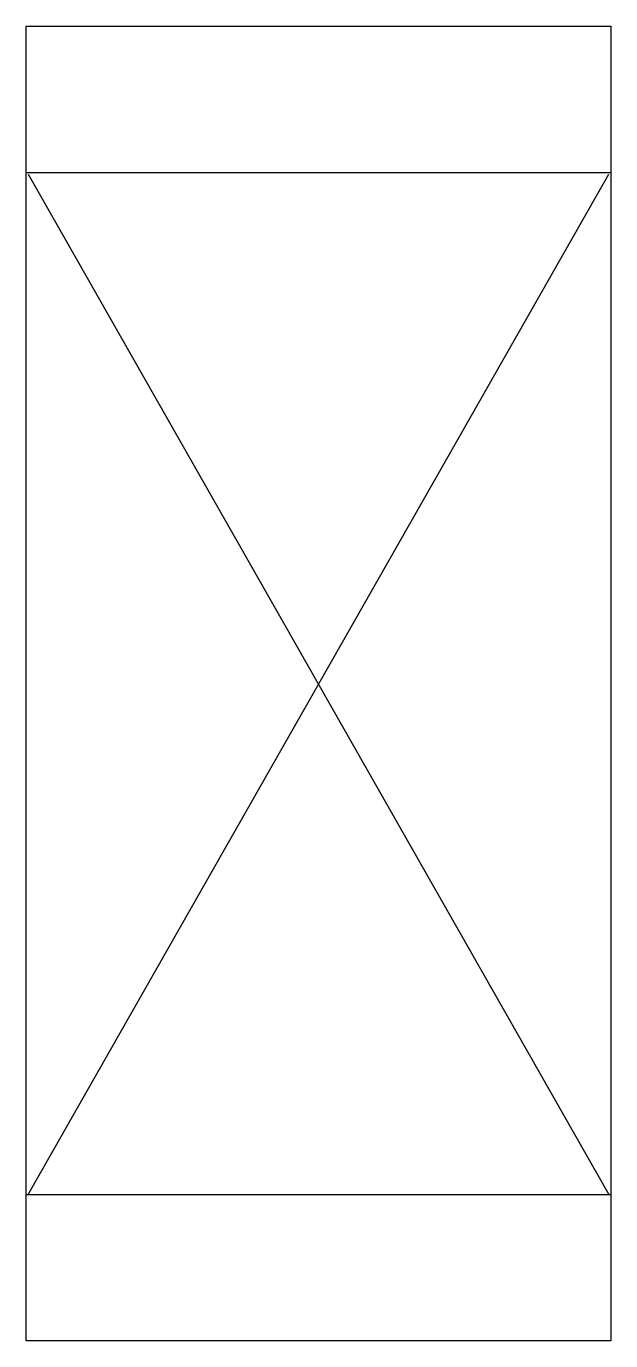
# Model space of a CAD drawing. Extents: x 2.8 to 23.9, y -2.8 to 44.8.
import ezdxf

# ---------------------------------------------------------------- set-up
doc = ezdxf.new("R2010")
doc.units = 0
doc.layers.add('DEFAULT_255_2_778', color=255, linetype='CONTINUOUS')

msp = doc.modelspace()

# ---------------------------------------------------------------- linework, layer by layer
at = {"layer": 'DEFAULT_255_2_778'}
for p, q in [((2.778, 44.847), (23.945, 44.847)), ((2.778, -2.778), (2.778, 44.847)), ((23.945, 44.847), (23.945, -2.778)), ((2.778, 39.555), (23.945, 39.555)), ((2.844, 39.489), (23.879, 2.514)), ((2.844, 2.514), (23.879, 39.489)), ((2.778, 2.514), (23.945, 2.514)), ((23.945, -2.778), (2.778, -2.778))]:
    msp.add_line(p, q, dxfattribs=at)

doc.saveas('drawing.dxf')
